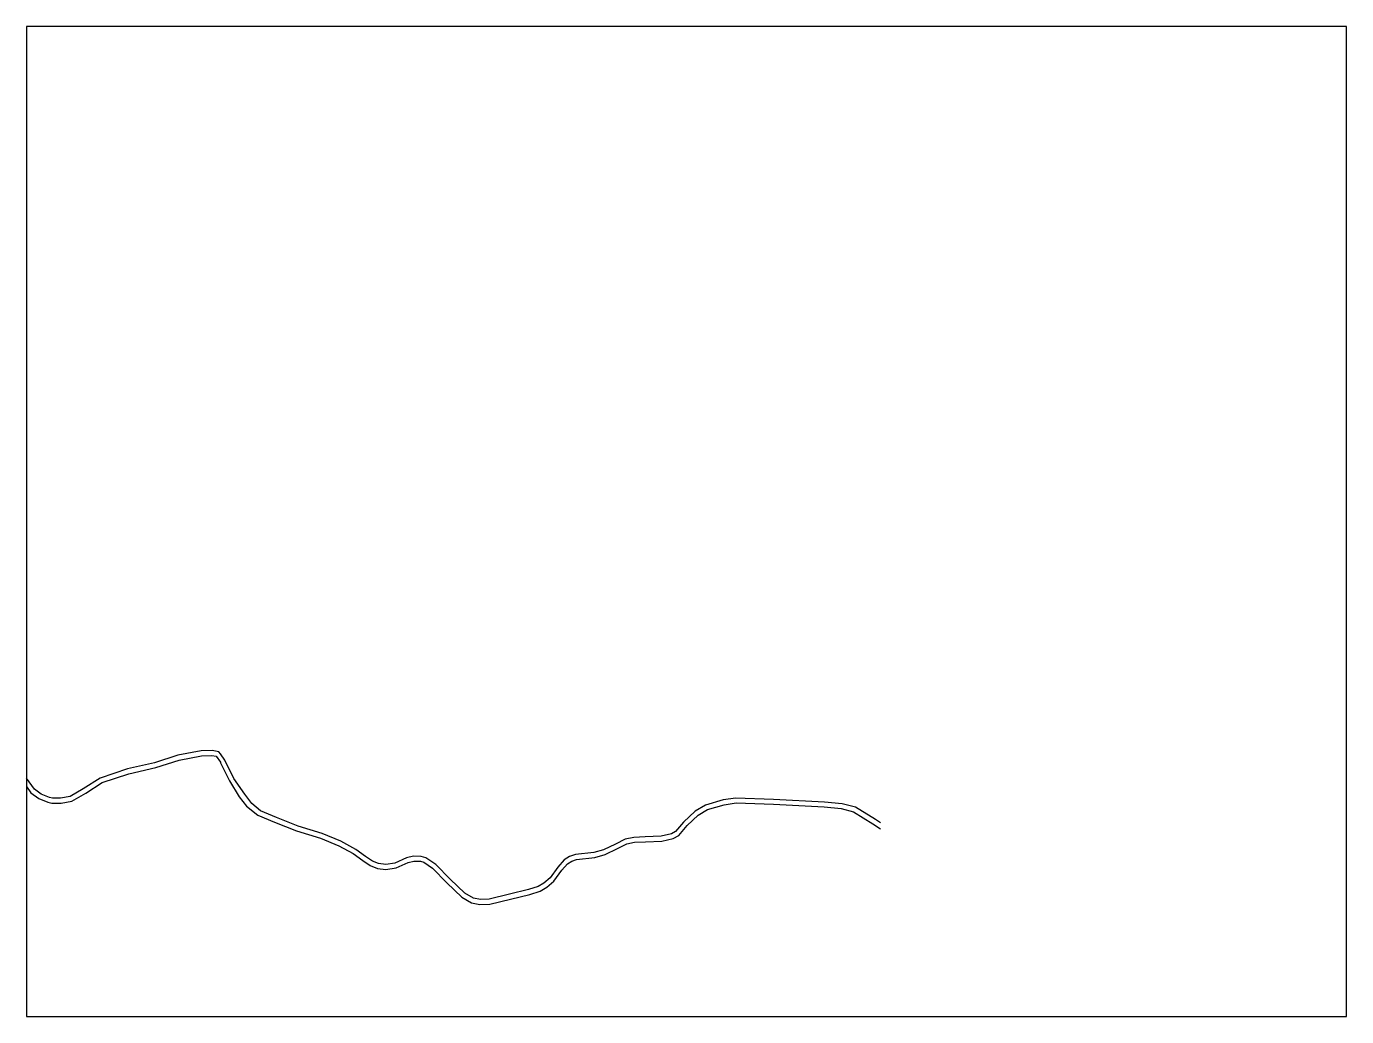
# Model space of a CAD drawing. Header units: metres. Extents: x -12000 to -11200, y -94200 to -93600.
import ezdxf

# ---------------------------------------------------------------- set-up
doc = ezdxf.new("R2010")
doc.units = ezdxf.units.M
doc.header["$LTSCALE"] = 2.5
doc.layers.add('図郭', color=7, linetype='Continuous')
doc.layers.add('道路', color=7, linetype='Continuous')

msp = doc.modelspace()

# ---------------------------------------------------------------- linework, layer by layer
at = {"layer": '図郭'}
msp.add_lwpolyline([(-12000, -94200), (-11200, -94200), (-11200, -93600), (-12000, -93600)], close=True, dxfattribs=at)
at = {"layer": '道路'}
for points in [[(-11482.48, -94082.55), (-11485.44, -94080.6), (-11497.55, -94073.1), (-11505.69, -94071.02), (-11516.33, -94070), (-11547.19, -94068.36), (-11570.04, -94067.55), (-11577.81, -94068.67), (-11588.4, -94071.81), (-11594.69, -94075.44), (-11601.79, -94082.24), (-11606.59, -94087.94), (-11609.06, -94089.26), (-11615.36, -94090.72), (-11625.06, -94091.05), (-11631.92, -94091.42), (-11637.13, -94092.5), (-11643.06, -94095.54), (-11650.27, -94099.04), (-11656.17, -94100.6), (-11667.36, -94101.78), (-11670.81, -94103.09), (-11674.17, -94105.09), (-11677.87, -94109.43), (-11682.59, -94115.82), (-11686.36, -94119.08), (-11689.93, -94121.18), (-11695.74, -94123.04), (-11707.34, -94125.88), (-11719.54, -94128.8), (-11724.93, -94129.1), (-11729.13, -94128.15), (-11734.37, -94125.21), (-11743.13, -94116.74), (-11751.99, -94107.77), (-11757.9, -94103.75), (-11760.72, -94102.92), (-11765.52, -94102.84), (-11769.65, -94103.84), (-11776.76, -94106.95), (-11782.16, -94107.84), (-11786.56, -94107.27), (-11790.25, -94105.74), (-11794.51, -94103.02), (-11800.32, -94098.71), (-11809.44, -94093.75), (-11820.72, -94089.05), (-11835.33, -94084.59), (-11848.47, -94079.37), (-11858.1, -94075.38), (-11863.31, -94070.89), (-11867.71, -94065.13), (-11874.31, -94055.71), (-11879.71, -94044.63), (-11882.48, -94040.75), (-11883.33, -94039.56), (-11887.49, -94038.79), (-11894.14, -94038.96), (-11908.17, -94041.63), (-11922.38, -94046.23), (-11938.65, -94049.97), (-11955.37, -94055.5), (-11965.59, -94061.97), (-11973.57, -94066.68), (-11979.26, -94067.69), (-11984.25, -94067.61), (-11986.04, -94067.16), (-11991, -94065.27), (-11995.1, -94062.29), (-12000, -94055.44)], [(-12000, -94060.6), (-11997.26, -94064.44), (-11992.44, -94067.94), (-11986.94, -94070.03), (-11984.64, -94070.6), (-11979.02, -94070.7), (-11972.51, -94069.54), (-11964.02, -94064.53), (-11954.08, -94058.23), (-11937.84, -94052.86), (-11921.58, -94049.12), (-11907.43, -94044.54), (-11893.82, -94041.95), (-11887.72, -94041.8), (-11885.07, -94042.29), (-11882.47, -94045.92), (-11882.29, -94046.16), (-11876.91, -94057.24), (-11871.17, -94066.87), (-11866.61, -94072.59), (-11859.69, -94077.97), (-11849.61, -94082.15), (-11836.33, -94087.42), (-11821.74, -94091.88), (-11810.73, -94096.46), (-11801.94, -94101.24), (-11796.22, -94105.49), (-11791.65, -94108.41), (-11787.34, -94110.2), (-11782.1, -94110.87), (-11775.9, -94109.85), (-11768.69, -94106.69), (-11765.18, -94105.84), (-11761.18, -94105.91), (-11759.19, -94106.49), (-11753.92, -94110.09), (-11745.26, -94118.86), (-11736.17, -94127.64), (-11730.22, -94130.97), (-11725.19, -94132.12), (-11719.1, -94131.78), (-11706.62, -94128.79), (-11694.92, -94125.93), (-11688.69, -94123.93), (-11684.61, -94121.53), (-11680.37, -94117.87), (-11675.52, -94111.3), (-11672.21, -94107.41), (-11669.5, -94105.8), (-11666.66, -94104.72), (-11655.63, -94103.56), (-11649.22, -94101.86), (-11641.73, -94098.23), (-11636.12, -94095.36), (-11631.53, -94094.4), (-11624.94, -94094.04), (-11614.97, -94093.71), (-11608, -94092.1), (-11604.67, -94090.31), (-11599.6, -94084.3), (-11592.88, -94077.86), (-11587.2, -94074.59), (-11577.17, -94071.61), (-11569.88, -94070.56), (-11547.32, -94071.36), (-11516.55, -94072.99), (-11506.2, -94073.98), (-11498.74, -94075.89), (-11487.07, -94083.12), (-11482.48, -94086.14)]]:
    msp.add_lwpolyline(points, dxfattribs=at)

doc.saveas('drawing.dxf')
